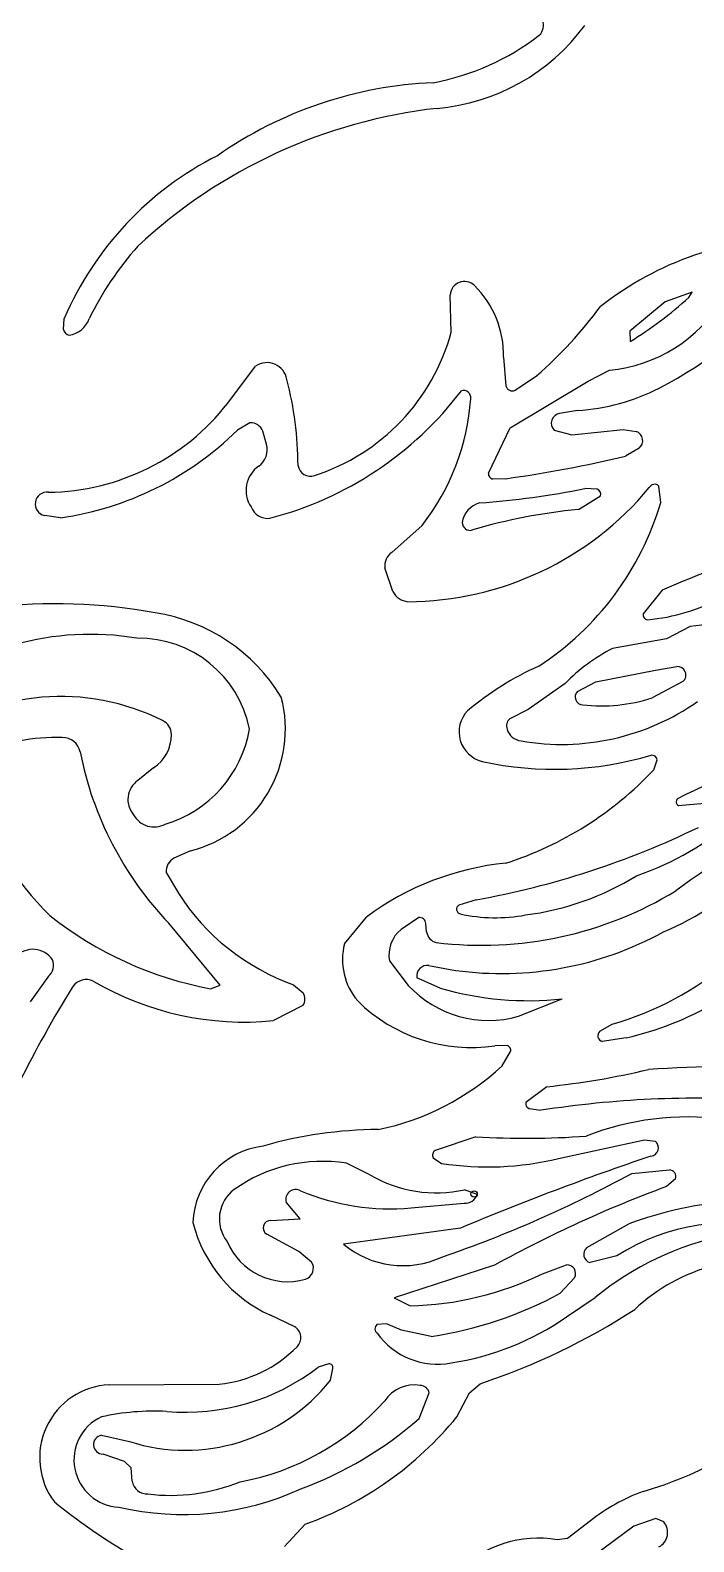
# Model space of a CAD drawing. Header units: millimetres. Extents: x 0.02 to 0.492, y 0.021 to 0.495.
# Drawn here: x 0.252 to 0.2975, y 0.1752 to 0.2789 of the extents above; entities that cross this region are included whole.
import ezdxf

# ---------------------------------------------------------------- set-up
doc = ezdxf.new("R2010")
doc.units = ezdxf.units.MM
doc.header["$MEASUREMENT"] = 0
doc.layers.add('WHITE', color=7, linetype='Continuous')

msp = doc.modelspace()

# ---------------------------------------------------------------- linework, layer by layer
at = {"layer": 'WHITE'}
for p, q in [((0.2808726105461372, 0.2581782776567785), (0.280800014153222, 0.2607314824008976)), ((0.2955280153631859, 0.2602460557450708), (0.293103515554697, 0.2582467832077119)), ((0.2973814932736045, 0.2609130974496066), (0.2955280153631859, 0.2602460557450708)), ((0.2971580258693066, 0.2605477586970916), (0.2973814932736045, 0.2609130974496066)), ((0.2543004851618766, 0.2583559833256507), (0.2543469875493715, 0.2591131280787432)), ((0.293103515554697, 0.2582467832077119), (0.2931399468480546, 0.2575258881889341)), ((0.2844604888131956, 0.2564551925642004), (0.2846217299352932, 0.254500517851537)), ((0.2655490168507844, 0.2533015852552516), (0.2674623908940099, 0.2558482961814318)), ((0.2852534541007784, 0.254191014765323), (0.2867218972617819, 0.2551780911403392)), ((0.2902469354698698, 0.2548096189377113), (0.291709864459237, 0.255556791660334)), ((0.2849122585004159, 0.251612706265839), (0.2902469354698698, 0.2548096189377113)), ((0.2670718597849132, 0.2519629412481779), (0.2662159238526994, 0.2514463657954935)), ((0.2895162407419576, 0.2527970603944175), (0.2882985127577896, 0.2525939311401134)), ((0.2682050928110158, 0.2504813550787787), (0.2679521276262459, 0.2513869014992126)), ((0.283415792859085, 0.2485049728619767), (0.2849122585004159, 0.251612706265839)), ((0.2879213025461124, 0.2514547770706304), (0.2891314354910018, 0.2511224425387381)), ((0.2891314354910018, 0.2511224425387381), (0.2926518860691873, 0.2515038618966021)), ((0.2926518860691873, 0.2515038618966021), (0.2935519483969759, 0.2513616571403897)), ((0.2937408726634856, 0.2502164858658713), (0.2928254421358986, 0.249672862859843)), ((0.2845864284173569, 0.2481230424709406), (0.2837001728236087, 0.2480952603904013)), ((0.28958504307703, 0.2460133687256055), (0.2911046851451871, 0.2469492982816328)), ((0.2908759856128114, 0.2474007502726121), (0.2900367300517208, 0.2474471771490089)), ((0.295239588757461, 0.2464916490341576), (0.2951052200529042, 0.2476179624245484)), ((0.2540762715955449, 0.2454427746045332), (0.2529918204005857, 0.2455995606937518)), ((0.2767865429514449, 0.2430598387182381), (0.2788748054160002, 0.2449111403905843)), ((0.2768693474900908, 0.2403892469214816), (0.2763280532836847, 0.2420115363902918)), ((0.2953322766182985, 0.2404730892681989), (0.2940183186627475, 0.2388504928268059)), ((0.2972391179314647, 0.2379826864358034), (0.2956333522888587, 0.2371416687778282)), ((0.2984047056748292, 0.2381213342360687), (0.2972391179314647, 0.2379826864358034)), ((0.2956333522888587, 0.2371416687778282), (0.2919300510766636, 0.2364778876929357)), ((0.2907782773756018, 0.2341799110924893), (0.2948626919808657, 0.2349786283968634)), ((0.2948626919808657, 0.2349786283968634), (0.2963255017618974, 0.2352380509927915)), ((0.2886780126846492, 0.2340744555121267), (0.286140182512886, 0.23230037549973)), ((0.289518175905391, 0.2335314203564913), (0.2907782773756018, 0.2341799110924893)), ((0.296752755924828, 0.2342028475126163), (0.2946340422047488, 0.2330900127665149)), ((0.286140182512886, 0.23230037549973), (0.2848757909446438, 0.2316570697284498)), ((0.2604702614871193, 0.2282857792551441), (0.259376852824745, 0.2274241575294977)), ((0.2947517379091044, 0.2281635654208189), (0.2949769968638512, 0.2288329719242837)), ((0.2964471597661148, 0.225698778843848), (0.2982255187953283, 0.2258681574819965)), ((0.2629945355431131, 0.2225942821271808), (0.2618570782655762, 0.2220863050092006)), ((0.2613353263613864, 0.2211207064719707), (0.2621753791504616, 0.2196835647080375)), ((0.2825759057928751, 0.2192384923020382), (0.2813829348064121, 0.2188704162068756)), ((0.2735528986138364, 0.2162269933088708), (0.2750539321816332, 0.2180575710493877)), ((0.2786390010429665, 0.2180155718477434), (0.2774331576865646, 0.2171932813443764)), ((0.2650377058549304, 0.2133791062994243), (0.2615104149823775, 0.2176306504744403)), ((0.2791807696804571, 0.2170321416078006), (0.279120885714686, 0.2176237810397288)), ((0.2766387160452922, 0.2150457693130383), (0.2779256008899632, 0.2133613454041878)), ((0.2793367894554965, 0.2147231641324843), (0.2811712070403649, 0.2143959078323766)), ((0.2532586301153907, 0.2140009787654675), (0.2520123031064098, 0.2122495642456504)), ((0.2801204392032878, 0.2131855556351663), (0.2785209387667751, 0.213888816168068)), ((0.2643750240558881, 0.2131416340441628), (0.2650377058549304, 0.2133791062994243)), ((0.2700679342195053, 0.2134167834675531), (0.2707134166732639, 0.2128681842242562)), ((0.2706940448650795, 0.2119874987717514), (0.2686947574072766, 0.2109510060859703)), ((0.2854899500513958, 0.2112498620188199), (0.2884820551948353, 0.212444736313209)), ((0.2910516808916816, 0.2102169001968881), (0.2919004403423475, 0.2107080020550832)), ((0.2928645581538553, 0.2097610042325375), (0.2912228235424829, 0.2095241499877683)), ((0.2846940288694327, 0.2092409012525353), (0.2838595289794289, 0.2092277198970104)), ((0.2843564055613987, 0.2078494643738973), (0.2849345302180122, 0.208823927510282)), ((0.2874159609231448, 0.2064203465987251), (0.2859867996025268, 0.2053462150606205)), ((0.2862012643097094, 0.2049226059796508), (0.2870125706831258, 0.2047996018598006)), ((0.2825481122909079, 0.2029784723771344), (0.2797689101862958, 0.2020439461154248)), ((0.2882262555277696, 0.2014941683510985), (0.2941188874666198, 0.2027639263519183)), ((0.2941188874666198, 0.2027639263519183), (0.2948416907963899, 0.202683992497814)), ((0.2752981370917145, 0.2003723244093351), (0.2736856207888709, 0.201165873034799)), ((0.2796393542935854, 0.2015317638351656), (0.2802025029418873, 0.2011579212593372)), ((0.2932457417540671, 0.2004726124857154), (0.2958199479252228, 0.2007188067585757)), ((0.2826559358199703, 0.1990278638481356), (0.2817835686320659, 0.1993518871724341)), ((0.2962473879178958, 0.2000911177697692), (0.2956257926447172, 0.1995729938239831)), ((0.2705041598202361, 0.1973584825507935), (0.2695478102829563, 0.198498562775016)), ((0.2781191013550372, 0.1981053274541805), (0.2817471033824492, 0.1984217422879339)), ((0.2685070236534499, 0.1972456726457165), (0.2705041598202361, 0.1973584825507935)), ((0.2901691919850447, 0.1953811193744422), (0.2930453296071062, 0.1970155419681185)), ((0.2704266103360806, 0.1951078642851813), (0.2682296525775966, 0.1962958454340931)), ((0.28151349114008, 0.1967245163106514), (0.2734839837457305, 0.1956234318554417)), ((0.2713012844345654, 0.1943893806035237), (0.2704266103360806, 0.1951078642851813)), ((0.2838426230311381, 0.194177375111369), (0.2769610573001831, 0.1919469140920698)), ((0.2871171627728267, 0.193577948693724), (0.2887631637606711, 0.1941948172144064)), ((0.2922204033152243, 0.194817049160073), (0.29039401388519, 0.1943540427817689)), ((0.2893114534297519, 0.193310073696676), (0.2883419636224558, 0.1922539978772181)), ((0.2769610573001831, 0.1919469140920698), (0.2780464865608395, 0.1913869765295884)), ((0.2887757360359437, 0.1906354599061516), (0.2907342663662616, 0.191966916171036)), ((0.2701373844068752, 0.1899543531167657), (0.2684702016606324, 0.1907409491107978)), ((0.2764220471018379, 0.1901469156876038), (0.2757726035257578, 0.1901019474828655)), ((0.2774510690903068, 0.1897215831738601), (0.2764220471018379, 0.1901469156876038)), ((0.279488367267048, 0.1892825000767094), (0.2774510690903068, 0.1897215831738601)), ((0.2724864381525228, 0.1874143847475462), (0.2717549959819024, 0.1871832705763231)), ((0.2725939159285367, 0.1862904180888207), (0.2727509349259289, 0.1870937601143486)), ((0.2574150350906874, 0.1859795834361554), (0.2649633307480364, 0.1860134972600188)), ((0.2821164172886556, 0.185422339497565), (0.2828472497695265, 0.1860426033755892)), ((0.2786690546175404, 0.183670886776305), (0.2793589426769941, 0.1854100791109691)), ((0.2812547012144679, 0.1837669570226866), (0.2821164172886556, 0.185422339497565)), ((0.2568912249752361, 0.182511778694019), (0.2588155652347774, 0.1820770668652623)), ((0.2584644499635778, 0.1807049492600025), (0.2570010720518511, 0.1812247768407465)), ((0.2589265168726259, 0.1802697203873818), (0.2584644499635778, 0.1807049492600025)), ((0.2590011806626447, 0.1793560190462071), (0.2589265168726259, 0.1802697203873818)), ((0.2694422470935051, 0.1748827712872505), (0.2708501326635962, 0.1764016668515027)), ((0.2904043989153738, 0.1766490370051388), (0.2888287340327813, 0.1754390644374192)), ((0.2933879086564052, 0.1762782406711771), (0.2907391432034324, 0.1743158045384233)), ((0.2948982884029183, 0.1767990919180057), (0.2933879086564052, 0.1762782406711771)), ((0.295433177084641, 0.1765672654767201), (0.2948982884029183, 0.1767990919180057)), ((0.2888287340327813, 0.1754390644374192), (0.2881316850365735, 0.175347176172228))]:
    msp.add_line(p, q, dxfattribs=at)
msp.add_circle((0.282441163158307, 0.1990560083405487), 0.000217, dxfattribs=at)
for centre, radius, start, end in [((0.2786962321685824, 0.2875245044753995), 0.0140501830712334, 274.8938964160302, 323.6940124341828), ((0.2862135004292714, 0.2792439904495791), 0.0009872477003027, 314.5820254466169, 19.53045890593907), ((0.2764540240492484, 0.2921277043583252), 0.0171422591706358, 280.7572637029584, 307.5712694610884), ((0.2808023186445721, 0.2474813664584934), 0.0278290422853886, 92.3657045929887, 124.9899439829207), ((0.2839458039077977, 0.2377635257929903), 0.0359907207325503, 96.46262764341765, 133.0469409325793), ((0.2749213611482587, 0.2502905133837294), 0.0223862319081006, 116.7531989619505, 156.7895859059419), ((0.3046814108018993, 0.2427245615444071), 0.0219205989138171, 89.71351767470662, 128.2801765606031), ((0.2758000562804251, 0.2494772487760143), 0.0219653341752566, 138.3834488077746, 154.0602791982914), ((0.2817764489213373, 0.260677909219285), 0.0009779033398923, 45.70098512577753, 176.8595519059406), ((0.277677870130246, 0.2565660439236026), 0.0067835244690484, 359.063672905942, 45.18040373870291), ((0.2839930341039758, 0.2765105137100757), 0.0248022278144196, 296.639459398911, 323.2774346983108), ((0.2907530304504253, 0.2657006291767203), 0.0101888650437262, 275.3885739059419, 328.9989803555755), ((0.2774859035676798, 0.2825228273010764), 0.029494, 302.0563789059419, 311.8349639059419), ((0.2665062043991263, 0.2781959664924698), 0.0306348955219933, 311.2915629059419, 323.4031434338514), ((0.2547711766156461, 0.2584393250264893), 0.0004780128489386, 190.0408539059385, 259.0325952786576), ((0.2544239143898174, 0.2596801267845073), 0.0017291868514878, 278.524455663761, 339.8847186967424), ((0.2671344861518037, 0.2618869597473592), 0.0142299116203571, 287.8233894107588, 344.8928019059417), ((0.268240134345568, 0.2547079066420029), 0.0013803525557191, 9.217079216050388, 124.2939119059428), ((0.2624100318398923, 0.2687021268662729), 0.0240554872805739, 284.4791808417627, 322.8084329233415), ((0.2467679803449867, 0.2489758489964409), 0.0235979421217843, 0.0982665928501284, 14.61213918520412), ((0.2817009049633084, 0.2536718831094653), 0.0005055620864568, 352.9631479777873, 104.6445893073828), ((0.2850603769000874, 0.2545963815061557), 0.000449, 192.3278219059414, 295.4685779059382), ((0.2886554607687928, 0.2668352603620069), 0.0140645654213783, 273.5088109059419, 297.3346641882331), ((0.2530431104007216, 0.2630417201398262), 0.0158514328597584, 270.7755818371218, 322.0870159059419), ((0.2662471543089937, 0.2547279921471101), 0.0159946288137577, 322.1381779059419, 355.9916855482866), ((0.2671000228640112, 0.2510453733537005), 0.000918, 21.84117690594168, 91.75803790594045), ((0.2883972112786628, 0.2519292187196056), 0.000672, 98.44574390594047, 224.9115509059409), ((0.2510176414985604, 0.2669029030041915), 0.021677, 278.1115179059419, 314.5173169059418), ((0.2933383193353438, 0.2507382442563184), 0.000659, 307.6513379059463, 71.08460790594502), ((0.2668772171813565, 0.2501142812351727), 0.0013776780808675, 305.5243762607571, 15.4527639059425), ((0.2688413620024088, 0.2473226229826496), 0.00203576527603, 124.8619616996813, 213.9224175101714), ((0.2712165520244275, 0.2491578656092283), 0.000862359844413, 189.4470522095998, 288.4895633375426), ((0.2731551381030893, 0.331567681470405), 0.084224, 277.8005369059419, 283.5060179059419), ((0.2838075158219825, 0.2484733165776276), 0.000393, 175.3797999059423, 254.1489539059435), ((0.2531596923701089, 0.2463898152813016), 0.0008078881799452, 83.03380249857146, 258.007063905943), ((0.2777866245785847, 0.2613344464201673), 0.0216484771627549, 270.2889520252144, 320.3136876368286), ((0.2786693358879722, 0.3035933349186021), 0.0572853269377254, 274.1411567185766, 281.445436905942), ((0.2907350491514996, 0.2470456996932957), 0.000382, 345.3828079059417, 68.34951790593996), ((0.2948131223245039, 0.2473356801044607), 0.0004062073253534, 44.02098490594285, 154.5752158582859), ((0.2682800490554621, 0.2466050656365252), 0.0012031021996223, 200.3580371353349, 276.8998101081643), ((0.2832221509249414, 0.2448927559198371), 0.0016191710888266, 104.8881268058188, 171.7980466942199), ((0.293229622030319, 0.2077854068248154), 0.0384013024106607, 95.44600690594196, 106.5033361462184), ((0.275799149172726, 0.2522573026252679), 0.0202774123738809, 303.0689993435395, 343.4806749059418), ((0.2821583836639937, 0.245118469438788), 0.0005388678079384, 179.4384011307673, 287.5551566074889), ((0.2774159502277523, 0.2421601440586279), 0.001098, 124.9758189059404, 187.7785099059423), ((0.3270902349717953, 0.1685970926915642), 0.0785794298952776, 107.7880847487525, 113.8379379059419), ((0.2536751725669249, 0.2008318228998631), 0.0387120013766037, 79.73100281406288, 96.4017295593575), ((0.2780165679862632, 0.2409634397686859), 0.0012828921593878, 206.5883239059429, 264.5983748035094), ((0.2931517876910413, 0.2514619290124034), 0.0130690508150136, 275.1368704662283, 298.8926923336238), ((0.2587075665787458, 0.226790171155822), 0.0122766205730525, 31.09343890429467, 81.24421107187953), ((0.2943686257513371, 0.2387966924868465), 0.0003544143519892, 171.2687069059427, 262.4287247705058), ((0.2561352447673488, 0.2179836579806233), 0.0194622439937457, 80.5613090124134, 130.475290358844), ((0.2594437309873104, 0.2294354247762504), 0.0077478713371408, 11.17615690600831, 90.86400304043366), ((0.2974934142804344, 0.2255483549553055), 0.012264, 116.9770559059419, 135.9557529059418), ((0.2951785953866166, 0.2166565156653752), 0.0203813576568407, 114.077751460577, 130.3277897923917), ((0.2963673064876917, 0.2346495339030641), 0.00059, 310.7911849059448, 94.06312390594388), ((0.2898942705054259, 0.2331536975713886), 0.0005330306281643, 134.8762459059409, 269.2537420107246), ((0.2541060307323523, 0.2176546244508267), 0.0155308780693271, 63.31330774817199, 126.3289445717119), ((0.260892998286694, 0.2309435434168491), 0.0086096819292743, 284.1280619059419, 14.71329556241921), ((0.2884300691246154, 0.2461206772688583), 0.0162244428186892, 260.1490646408916, 305.0841784822902), ((0.2911951440419348, 0.2436327170362207), 0.0110893928550069, 263.2271201869472, 288.0656779059418), ((0.2606377361534161, 0.2305811750017733), 0.0010482975661958, 359.9095903700795, 64.97824858592605), ((0.2834847634972535, 0.2307513747816717), 0.0020786127633229, 136.0369471100558, 256.0594638096281), ((0.2853154571964179, 0.2311685171077824), 0.0006572595196039, 131.9851969059411, 199.5400469867953), ((0.2537591450722025, 0.2176103010891804), 0.0127612438617987, 87.97926858287607, 114.7824445540807), ((0.2542643831362049, 0.2291811830153717), 0.0011837168345056, 9.627330258690556, 92.67585889629576), ((0.2590007165984923, 0.2305337677336359), 0.002685705564488, 303.1732669059419, 0.9761260047503888), ((0.2589073959309702, 0.232345925562338), 0.0082583201395317, 286.5619160059323, 350.1780575619011), ((0.2857981656238111, 0.2312761404131102), 0.0011497319957052, 196.547432475683, 262.8119064146164), ((0.2785927981087156, 0.2339164952499692), 0.0236016218368065, 191.0839643832132, 223.6325429059418), ((0.2879557675613453, 0.2511580780080364), 0.0229686411027363, 257.4988534409572, 286.7418965087556), ((0.2946037129755793, 0.2287884253166408), 0.0003759325225302, 6.805326905943506, 94.81870441251559), ((0.2772973364932269, 0.2445458317490877), 0.0239381448495266, 287.8143702960126, 316.8148439059419), ((0.260308901724002, 0.226119750834816), 0.0016031818286571, 125.5472699059418, 220.827317818221), ((0.3092213139833175, 0.2012412449512011), 0.0280458412457599, 107.661276905942, 117.0411608636058), ((0.2670924247930511, 0.2322383203527019), 0.0196703349621974, 196.3081849059419, 225.7272182795207), ((0.2965691316949776, 0.2259549599318358), 0.000283735618619, 110.2728388456535, 244.540130905945), ((0.2604948849548787, 0.2258187723151887), 0.0015860873803505, 208.1035229471635, 298.901151625108), ((0.3169946928718286, 0.1924477963623272), 0.0343700165236216, 104.743840124618, 127.0939528315464), ((0.2721982309659678, 0.2769305523206141), 0.058618, 280.1973399059419, 295.9175199059418), ((0.2867279534309217, 0.2407484980380573), 0.02100353722327, 289.0365434801885, 310.8499989059418), ((0.2623168945723781, 0.2212140865938945), 0.000986, 117.7973119059423, 185.4343989059408), ((0.2865133790755804, 0.2026348612200173), 0.0192140287705665, 95.65269845916035, 126.6132429059419), ((0.2835201335054109, 0.2372024930916173), 0.0191612587576175, 277.3398586336412, 301.6644027094593), ((0.2879243460932723, 0.2349089922564964), 0.0193734385119537, 292.7254279575864, 315.3850589812036), ((0.2829785308898385, 0.2415501572686285), 0.0254337050525339, 262.8983372669727, 301.4939562970472), ((0.2752069026813754, 0.2279923804758373), 0.015455, 212.5213229059419, 250.5787029059419), ((0.2815675382470199, 0.2185935346717953), 0.0003327789277473, 123.6923239059425, 253.5443652031549), ((0.2689926362827608, 0.237895678269143), 0.0251810454145581, 231.6277671949208, 259.4335059059419), ((0.2787043682028774, 0.2176037270536702), 0.000417, 2.756479905943741, 99.01863990594374), ((0.2839095949479131, 0.2293889112632641), 0.0113784152332881, 257.6362103991913, 280.422812584298), ((0.2787912790242836, 0.2154701613740806), 0.002194, 128.2443209059422, 191.1531999059413), ((0.2800475394708012, 0.2171615767956731), 0.0008763808175176, 188.4932479059413, 255.9077524953433), ((0.2843120377777772, 0.2371404244030121), 0.0229603539117538, 262.1376489059419, 298.9006611534049), ((0.2521949482377497, 0.2142360408595886), 0.0016059511887187, 33.66782169990572, 136.1131958821639), ((0.2777945750316995, 0.2151346201718651), 0.004380079668717, 165.5582429059419, 220.3518842987739), ((0.2874334372678801, 0.2325285917115407), 0.0234064118072835, 283.4169459059419, 315.5856973915708), ((0.2525975631067233, 0.214757055035), 0.0010043211216034, 311.1644699059418, 21.57381009061051), ((0.2792168576399621, 0.2140243813625031), 0.000709, 80.26123190594376, 191.0231849059421), ((0.2859437304573538, 0.2314778748611025), 0.0216071749433423, 286.0026629059419, 310.497736229239), ((0.2558587882736328, 0.2126488846513482), 0.0011242551346042, 64.96298942378797, 145.1848273496955), ((0.2666756146594559, 0.2312417758006329), 0.0203909850926714, 239.5266383533171, 275.6828179059418), ((0.3229738397215121, 0.1709948648227866), 0.0801131727816013, 148.1328311679582, 159.0290777888488), ((0.2700832960675037, 0.2124414887565085), 0.000761, 323.375344905944, 34.10447290594222), ((0.2834408767719958, 0.2185144062368455), 0.007548, 223.0554209059417, 285.7518989059419), ((0.2861563080291753, 0.2337531882776626), 0.021435, 253.6449119059419, 276.2289879059419), ((0.2822448139162115, 0.2202146817755677), 0.0111049824878859, 225.4664617332114, 278.3607069059418), ((0.2913149476963751, 0.2099144244300133), 0.000401, 131.0354379059449, 256.7184679059364), ((0.284623807193628, 0.2089225540894457), 0.000326, 342.3900439059448, 77.56077490594174), ((0.2723132161254265, 0.22081979920599), 0.0176993784480504, 281.5607117622011, 312.8772599059419), ((0.2820600334031903, 0.2593117279151326), 0.0531618676981596, 275.7822189059421, 283.4054152955696), ((0.3081542801665707, -0.0314857189001896), 0.2394801953724521, 90.77873690594193, 93.29610889629511), ((0.2863437278814894, 0.2052608265152717), 0.000367, 166.5458989059434, 247.1584429059374), ((0.297878104050909, 0.1345152434887782), 0.0711192719801933, 86.54073009555783, 98.78800990594192), ((0.2971061283905163, 0.1851455343255523), 0.0192031910298492, 82.78459323201781, 111.3736223035331), ((0.2759691731091276, 0.1748097315536401), 0.0286699650548377, 90.21761749942719, 106.1897378759453), ((0.2686452361262672, 0.1969000435789869), 0.0054837653885655, 97.01572864763216, 177.812653385222), ((0.2859376550273345, 0.2625560179881381), 0.0596738882677615, 266.7437839059421, 274.0069941737256), ((0.2945030566147985, 0.2022266503976447), 0.0005690649396416, 276.0012655053737, 53.48228890593934), ((0.2720240255522157, 0.1909171225639083), 0.0103825712106904, 80.79095790594208, 125.5358653095631), ((0.2799580604675492, 0.2017236241350647), 0.000372, 120.5618709059393, 211.0478329059401), ((0.2833683646042806, 0.2215142107280637), 0.020601, 261.1600329059419, 283.6392859059418), ((0.3585502887283245, 0.0127898779730779), 0.1994156948763715, 108.7159176902058, 112.7252529059422), ((0.2798455332666321, 0.2081540566733201), 0.009013, 239.6993469059418, 282.4170919059419), ((0.2527470999556195, 0.2747289633731437), 0.0845821827256536, 288.964537953667, 298.6075919059419), ((0.2957909578872415, 0.2002396829982613), 0.00048, 341.9702429059407, 86.53746190594664), ((0.2674875076766082, 0.1973455995550941), 0.0025151028857074, 126.5544669995271, 217.9451776963504), ((0.2702090313565567, 0.1986848405321849), 0.0006869590315216, 60.71799435325483, 195.7334739059412), ((0.276664115847568, 0.2136800006534079), 0.0156424879124031, 246.9718246325304, 275.3370799059419), ((0.3256544141261506, 0.118431190221125), 0.08652, 110.3082959059419, 118.8986379059419), ((0.281783884474357, 0.1993510146652691), 0.00093, 267.7333859059405, 339.6671089059404), ((0.3025876867429624, 0.1706821505934442), 0.028009, 88.02991190594187, 109.9188549059419), ((0.2724317765533031, 0.1994344180317792), 0.0095535583690219, 194.0856831608912, 245.5014579059417), ((0.2684948399761997, 0.1967338176291262), 0.000512, 88.63644690594593, 238.8055509059463), ((0.2999817079339384, 0.1826591740737133), 0.014424, 74.65333690594184, 122.5532139059417), ((0.3040410859707627, 0.1755894024399087), 0.021102, 101.9263129059419, 129.094047905942), ((0.2696547654545083, 0.1975503430183145), 0.004505006000475, 202.8764291497569, 285.7667458464567), ((0.2775551871364572, 0.2004849125303487), 0.0063410323608352, 230.0558119059421, 294.9983881232167), ((0.2905367348588304, 0.1949234281729435), 0.000587, 128.7657459059413, 255.9282819059446), ((0.2706263793878514, 0.1939688710236286), 0.0007951887378877, 288.5134507796699, 31.92558090594173), ((0.2888158553524117, 0.193615207348928), 0.000582, 328.3799029059436, 95.19440790594568), ((0.3020149299956214, 0.1820805159990581), 0.0124662736986386, 75.69281486192112, 133.4328257079242), ((0.2775406238203672, 0.2133531525028388), 0.021972, 271.3192409059419, 295.8395169059419), ((0.2754901735055217, 0.215870565362572), 0.026887, 278.5518059059419, 298.5543849059419), ((0.2680598232827411, 0.2304000929501414), 0.046757404370416, 288.4368049059419, 302.8811319773394), ((0.2696917601319462, 0.1892085564893952), 0.0008687885840659, 314.3091169194456, 59.14107190594064), ((0.2760172010344067, 0.1898157890712938), 0.0003764499671278, 130.5225839059376, 234.6137731349679), ((0.2780306537268127, 0.2060355661498394), 0.0187781805867042, 278.6834335133813, 304.9045529059418), ((0.2799231207497236, 0.1924485766228737), 0.0050644339600742, 215.4828122219674, 280.7261656635671), ((0.2640604458921558, 0.1947028861207134), 0.0087361707764524, 275.9321219059419, 315.5665743628961), ((0.2626848871942662, 0.1989417566717543), 0.0148502144319873, 264.919650835899, 307.645410905942), ((0.272495614975339, 0.1871525455107558), 0.000262, 347.0340629059402, 92.00725490593743), ((0.2576822665120964, 0.1809608239174805), 0.0050258690530971, 93.04792190594192, 216.9215177346758), ((0.2626465844038533, 0.1941844155893295), 0.012699, 252.4415359059419, 321.5652079059418), ((0.2783631006390583, 0.1834923483489016), 0.0024681871810487, 81.01652520807549, 146.1715696228096), ((0.2787379746319283, 0.1852996337867358), 0.0006307134711086, 10.08515990594276, 89.04316061661609), ((0.2632036214978385, 0.1966699718634443), 0.0176401123079216, 280.4757188418307, 317.9998898352483), ((0.2582565638866334, 0.1808247389716587), 0.0032487757685066, 114.937072765125, 267.0469819924543), ((0.2605679054544653, 0.1669431051676976), 0.017225454427705, 87.33154906411254, 102.3393360862111), ((0.2617287669538238, 0.2028949560388252), 0.0256230010954931, 290.1364053790038, 311.3865659059419), ((0.2626987189078443, 0.198948397851418), 0.023975, 289.8766549059419, 320.711936905942), ((0.2569988149739537, 0.1818727729098699), 0.000648, 99.55730390594023, 270.1995699059401), ((0.286821572581532, 0.2035869786397842), 0.0259460741581406, 286.1228372367475, 299.3633989059418), ((0.2624863863289278, 0.1963673074261608), 0.0192947605090003, 256.826795041189, 294.7020120340464), ((0.2600340633715572, 0.1795293948185277), 0.0010473327307013, 189.5286229059419, 272.1661243932729), ((0.2616175707134504, 0.191145177371377), 0.012756144735364, 263.0482453517379, 292.0718081460238), ((0.2988541596277705, 0.165705488343477), 0.0138260519819261, 110.4355946322839, 127.6725399059418), ((0.2810151657989616, 0.2118360001800528), 0.0435533612386616, 231.0983532108587, 239.1103866510653), ((0.2945937146043904, 0.1758395129471803), 0.001111, 296.7993589059425, 40.92289390594122), ((0.2868495181409904, 0.167570160545918), 0.007882, 80.63807890594215, 134.3392169059421)]:
    msp.add_arc(centre, radius, start, end, dxfattribs=at)

doc.saveas('drawing.dxf')
